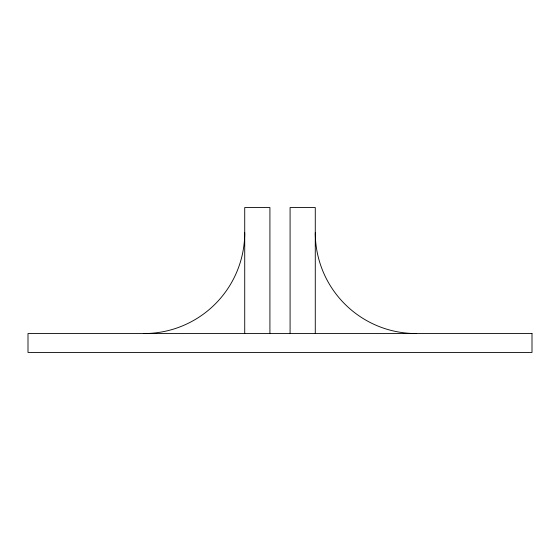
<?xml version="1.0" encoding="UTF-8"?>
<svg xmlns="http://www.w3.org/2000/svg" width="560" height="560" viewBox="0 0 560 560"><rect width="100%" height="100%" fill="white"/><g stroke="black" fill="none" stroke-linecap="round" stroke-linejoin="round"><path stroke-width="0.84" d="M315.28 333.55L315.28 207.55L290.08 207.55L290.08 333.55M269.92 333.55L269.92 207.55L244.72 207.55L244.72 333.55M416.08 333.55A100.8 100.8 0 0 1 315.28 232.75M244.72 232.75A100.8 100.8 0 0 1 143.92 333.55M532 333.55L28 333.55L28 352.45L532 352.45L532 333.55"/></g></svg>
